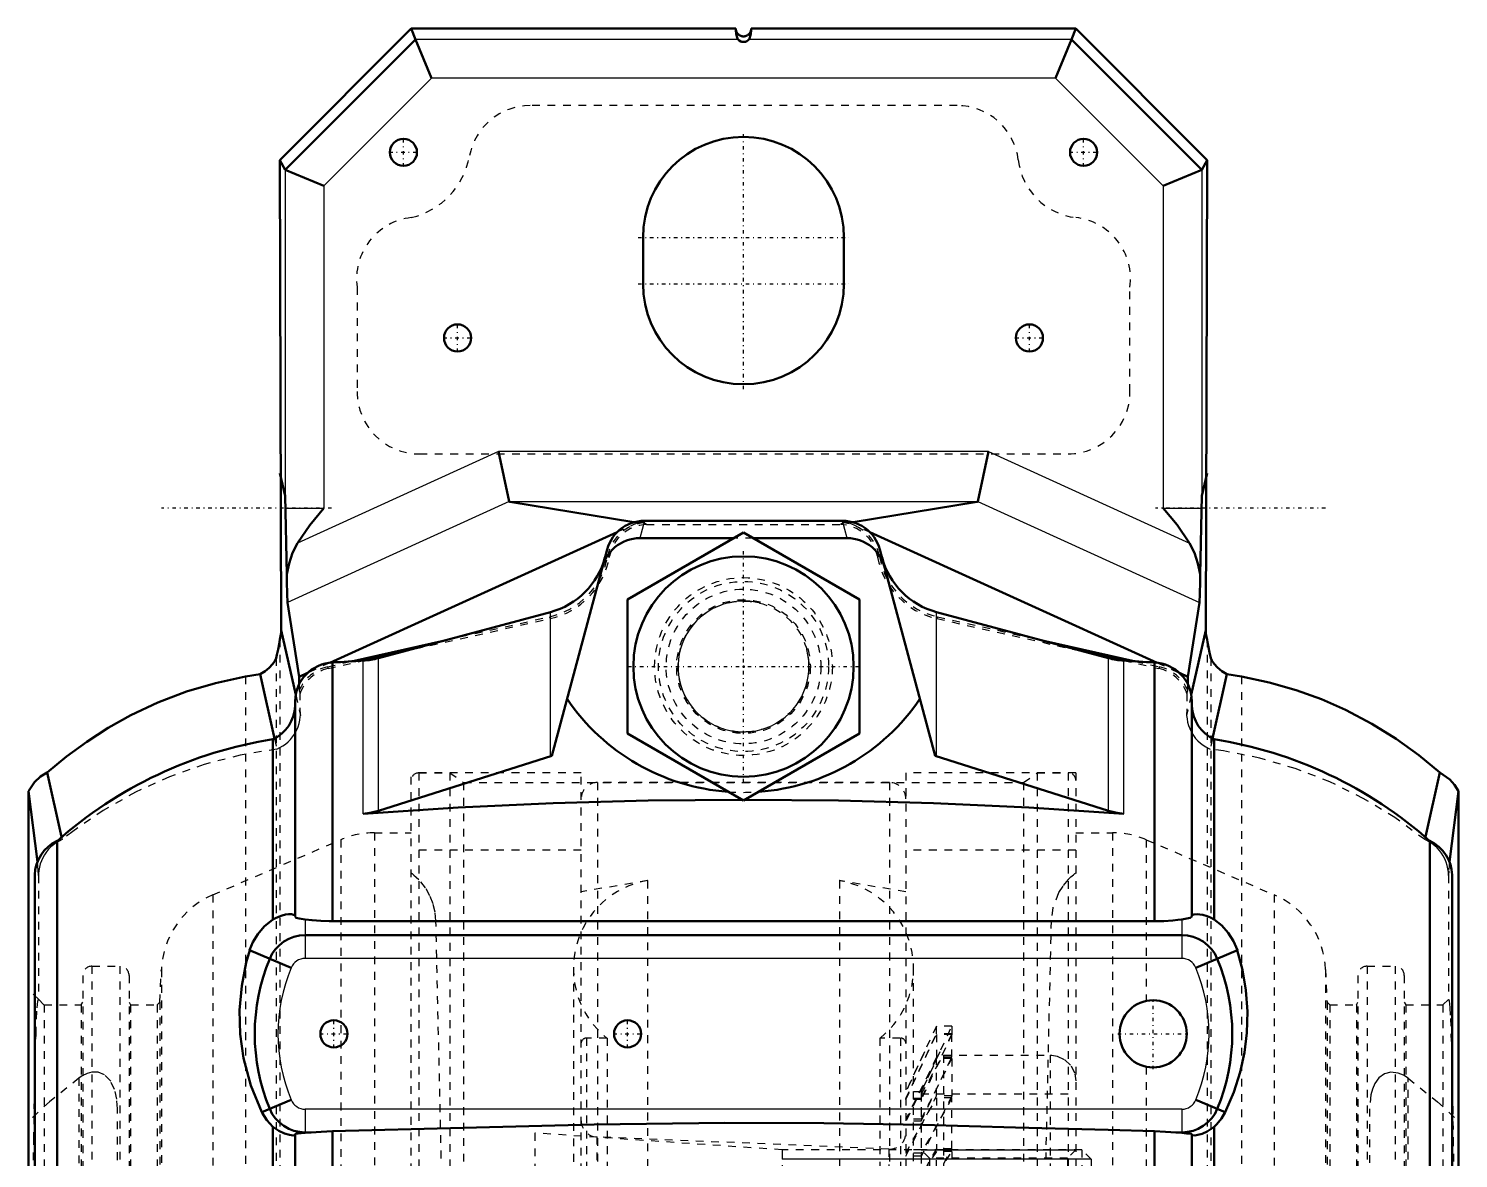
# Model space of a CAD drawing. Header units: millimetres. Extents: x -124 to 124, y -205 to 205.
# Drawn here: x -92.5 to 92.5, y 58.9 to 205 of the extents above; entities that cross this region are included whole.
import ezdxf

# ---------------------------------------------------------------- set-up
doc = ezdxf.new("R2010")
doc.units = ezdxf.units.MM
doc.linetypes.add('Center', pattern=[1.5, 0.45, -0.5, 0.05, -0.5])
doc.linetypes.add('Dashed', pattern=[2, 1, -1])
for name, color, linetype, lineweight in [('2d ConnectionPoints', 7, 'Continuous', 50), ('AM_0', 7, 'Continuous', 50), ('AM_4', 3, 'Continuous', 25), ('AM_5', 3, 'Continuous', 25), ('AM_7', 7, 'Center', 25), ('AM_9', 6, 'Dashed', 25)]:
    doc.layers.add(name, color=color, linetype=linetype, lineweight=lineweight)

# ---------------------------------------------------------------- blocks, each defined once
blk = doc.blocks.new('1_SKF_MBL_24_0_in_SKFSNL5246201224KH3024_4')
at = {"layer": 'AM_9'}
for p, q in [((24.96, 76), (21, 67.5)), ((23, 67.5), (26.96, 76)), ((26.96, 76), (24.96, 76)), ((24.96, 75.01), (24.96, 76)), ((26.96, 76), (26.96, 75.01)), ((21, 66.51), (24.96, 75.01)), ((21, 66.65), (24.96, 74.92)), ((26.96, 75.01), (23, 66.51)), ((26.96, 74.92), (23, 66.65)), ((26.96, 75.01), (24.96, 75.01)), ((26.96, 74.92), (24.96, 74.92)), ((24.96, 74.92), (24.96, 71.97)), ((26.96, 71.97), (26.96, 74.92)), ((23.41, 72.66), (21, 67.5)), ((25.41, 72.66), (23, 67.5)), ((24.96, 71.97), (21, 63.7)), ((24.96, 71.79), (21, 63.98)), ((23, 63.7), (26.96, 71.97)), ((23, 63.98), (26.96, 71.79)), ((26.96, 71.97), (24.96, 71.97)), ((24.96, 66.97), (24.96, 71.79)), ((26.96, 71.79), (24.96, 71.79)), ((26.96, 71.79), (26.96, 66.97)), ((23, 67.5), (21, 67.5)), ((21, 59.16), (24.96, 66.97)), ((21, 59.57), (24.96, 66.71)), ((23, 66.65), (21, 66.65)), ((23, 67.5), (23, -67.5)), ((26.96, 66.97), (23, 59.16)), ((26.96, 66.71), (23, 59.57)), ((26.96, 66.97), (24.96, 66.97)), ((26.96, 66.71), (24.96, 66.71)), ((24.96, 66.71), (24.96, 60.14)), ((26.96, 60.14), (26.96, 66.71)), ((23, 66.51), (21, 66.51)), ((23, 63.98), (21, 63.98)), ((23, 63.7), (21, 63.7)), ((24.96, 60.14), (21, 53)), ((23, 60), (21, 60)), ((24.96, 59.8), (21, 53.53)), ((23, 59.57), (21, 59.57)), ((23, 53), (26.96, 60.14)), ((23, 53.53), (26.96, 59.8)), ((26.96, 60.14), (24.96, 60.14)), ((24.96, 51.68), (24.96, 59.8)), ((26.96, 59.8), (24.96, 59.8)), ((26.96, 59.8), (26.96, 51.68)), ((23, 59.16), (21, 59.16))]:
    blk.add_line(p, q, dxfattribs=at)
blk = doc.blocks.new('2_SKF_KML_24_0_in_SKFSNL5246201224KH3024_4')
at = {"layer": 'AM_5'}
for p, q in [((23, 60), (43, 60)), ((23, -60), (43, -60))]:
    blk.add_line(p, q, dxfattribs=at)
at = {"layer": 'AM_9'}
for p, q in [((23.01, 67.25), (25.89, 72.25)), ((25.89, 72.25), (39.67, 72.25)), ((25.89, 72.25), (25.89, 6)), ((39.67, 72.25), (39.67, 6)), ((23, 67.25), (43, 67.25)), ((23, 67.25), (23, 6)), ((24.08, 58.92), (23, 60)), ((43, 60), (41.92, 58.92)), ((41.92, 58.92), (24.08, 58.92)), ((24.08, 58.92), (24.08, -58.92)), ((41.92, 58.92), (41.92, -58.92)), ((23.01, 6), (23, 5.79)), ((43, 6), (26.96, 6)), ((23, -5.79), (23.01, -6)), ((23, -6), (23, -67.25)), ((25.89, -6), (25.89, -72.25)), ((26.96, -6), (43, -6)), ((39.67, -6), (39.67, -72.25)), ((23, -60), (24.08, -58.92)), ((24.08, -58.92), (41.92, -58.92)), ((41.92, -58.92), (43, -60)), ((43, -67.25), (23, -67.25)), ((25.89, -72.25), (23.01, -67.25)), ((39.67, -72.25), (25.89, -72.25))]:
    blk.add_line(p, q, dxfattribs=at)
for points in [[(39.67, 72.25), (39.9, 72.24), (40.58, 72.12), (41.59, 71.64), (42.38, 70.85), (42.87, 69.84), (43, 68.91)], [(43, -68.91), (42.85, -69.89), (42.34, -70.9), (41.53, -71.68), (40.51, -72.14), (39.67, -72.25)]]:
    blk.add_lwpolyline(points, dxfattribs=at)
blk = doc.blocks.new('3_H_3024_sleeve_h_0_in_SKFSNL5246201224KH3024_4')
at = {"layer": 'AM_5'}
for p, q in [((5, 60), (5, 58.77)), ((45, 58.77), (5, 58.77)), ((45, -58.77), (5, -58.77)), ((5, -60), (5, -58.77))]:
    blk.add_line(p, q, dxfattribs=at)
at = {"layer": 'AM_9'}
for p, q in [((5, 60), (-27, 62.17)), ((-27, 62.17), (-27, -62.17)), ((43.77, 60), (5, 60)), ((5, 60), (5, 17.5)), ((45, 58.77), (43.77, 60)), ((43.77, 60), (43.77, -60)), ((45, 58.77), (45, -58.77)), ((45, 55), (-27, 55)), ((43.77, 2.09), (-27, 2.17)), ((-27, 1.92), (45, 1.92)), ((45, 2.05), (43.77, 2.09)), ((-27, -0.96), (45, -0.96)), ((43.77, -1.05), (-27, -1.08)), ((45, -1.03), (43.77, -1.05)), ((5, -17.5), (5, -60)), ((-27, -55), (45, -55)), ((43.77, -60), (45, -58.77)), ((-27, -62.17), (5, -60)), ((5, -60), (43.77, -60))]:
    blk.add_line(p, q, dxfattribs=at)
blk = doc.blocks.new('4_FRB_22_215_location_rng_1_0_in_SKFSNL5246201224KH3024_4')
at = {"layer": 'AM_9'}
for p, q in [((43, 108.75), (21, 108.75)), ((21, 108.75), (21, -54.375)), ((43, 108.75), (43, -54.375)), ((43, 98.75), (21, 98.75))]:
    blk.add_line(p, q, dxfattribs=at)
blk = doc.blocks.new('5_FRB_22_215_location_rng_2_0_in_SKFSNL5246201224KH3024_4')
at = {"layer": 'AM_9'}
for p, q in [((-43, -108.75), (-43, 108.75)), ((-21, 108.75), (-43, 108.75)), ((-21, -108.75), (-21, 108.75)), ((-21, 98.75), (-43, 98.75))]:
    blk.add_line(p, q, dxfattribs=at)
blk = doc.blocks.new('6_1224_KM_simple_0_in_SKFSNL5246201224KH3024_4')
at = {"layer": 'AM_9'}
for p, q in [((-18.9, 107.5), (-18.9, -107.5)), ((18.9, 107.5), (-18.9, 107.5)), ((18.9, 107.5), (18.9, -107.5)), ((-12.4, 94.81), (-21, 93.37)), ((-12.4, 94.81), (-12.4, -94.81)), ((12.4, 94.81), (12.4, -94.81)), ((21, 93.37), (12.4, 94.81)), ((-22.01, 83.46), (-22.01, -83.46)), ((22.01, -83.46), (22.01, 83.46)), ((-20.3, 74.45), (-20.3, -74.45)), ((-17.66, 74.45), (-20.3, 74.45)), ((-17.66, 74.45), (-17.66, -74.45)), ((20.3, 74.45), (17.66, 74.45)), ((17.66, 74.45), (17.66, -74.45)), ((20.3, 74.45), (20.3, -74.45)), ((18.81, 60.09), (-18.99, 61.67)), ((-18.99, 61.67), (-18.99, -61.67)), ((18.81, 60.09), (18.81, -60.09))]:
    blk.add_line(p, q, dxfattribs=at)
for centre, radius, start, end in [((-18.9, 105.4), 2.1, 90, 180), ((18.9, 105.4), 2.1, 360, 90), ((-10.5, 83.46), 11.51, 99.4996, 231.5166), ((10.5, 83.46), 11.51, 308.4834, 80.5004), ((-20.3, 73.75), 0.7, 90, 180), ((20.3, 73.75), 0.7, 0, 90), ((-18.9, 63.76), 2.1, 180, 267.6141), ((18.9, 62.19), 2.1, 267.6141, 0)]:
    blk.add_arc(centre, radius, start, end, dxfattribs=at)
blk = doc.blocks.new('8_M_20x110_20x110_001_1_0_in_SKFSNL5246201224KH3024_4')
at = {"layer": 'AM_0'}
for p, q in [((-15, 131.16), (0, 139.82)), ((0, 139.82), (15, 131.16)), ((-15, 113.84), (-15, 131.16)), ((15, 131.16), (15, 113.84)), ((0, 105.18), (-15, 113.84)), ((15, 113.84), (0, 105.18))]:
    blk.add_line(p, q, dxfattribs=at)
blk.add_circle((0, 122.5), 14.25, dxfattribs=at)
at = {"layer": 'AM_5'}
blk.add_arc((0, 122.5), 8.47, 75, 15, dxfattribs=at)
at = {"layer": 'AM_7'}
for p, q in [((0, 107.54), (0, 137.46)), ((-14.96, 122.5), (14.96, 122.5))]:
    blk.add_line(p, q, dxfattribs=at)
at = {"layer": 'AM_9'}
for radius in [10, 8.47]:
    blk.add_circle((0, 122.5), radius, dxfattribs=at)
blk = doc.blocks.new('10_SNL_524_620_CAP_0_in_SKFSNL5246201224KH3024_4')
at = {"layer": 'AM_0'}
for p, q in [((12.81, 141.35), (-12.81, 141.35)), ((-1.26, 139.09), (-13.42, 139.09)), ((13.42, 139.09), (1.26, 139.09)), ((-24.8, 110.94), (-17.64, 137.64)), ((17.64, 137.64), (24.8, 110.94)), ((-24.99, 129.55), (-47.22, 123.59)), ((47.22, 123.59), (24.99, 129.55)), ((-53.16, 89.56), (-53.16, 123.01)), ((53.16, 89.56), (53.16, 123.01)), ((-58, 118), (-58, 90.19)), ((58.01, 90.23), (58.01, 118)), ((-60.88, 89.78), (-60.88, 113.09)), ((60.88, 89.78), (60.88, 113.09)), ((-47.22, 103.85), (-24.8, 110.94)), ((24.8, 110.94), (47.22, 103.85)), ((-88.82, 6.81), (-88.82, 99.94)), ((88.82, 6.81), (88.82, 99.94)), ((-91.7, -95.54), (-91.7, 95.54)), ((91.7, -95.54), (91.7, 95.54)), ((-53.16, 89.56), (53.16, 89.56)), ((56.71, 87.75), (-56.71, 87.75)), ((-58.53, 83.53), (-63.9, 85.81)), ((58.53, 83.53), (63.9, 85.81)), ((-62.33, 64.86), (-58.53, 66.47)), ((62.33, 64.86), (58.53, 66.47)), ((-60.88, -62.98), (-60.88, 62.98)), ((60.88, -62.98), (60.88, 62.98)), ((-58, 62.03), (-58, -62)), ((-55.93, 62.25), (-56.71, 62.25)), ((-55.93, 62.25), (-56.71, 62.18)), ((-53.16, -62.42), (-53.16, 62.42)), ((53.16, -62.42), (53.16, 62.42)), ((56.71, 62.25), (55.93, 62.25)), ((56.71, 62.18), (55.93, 62.25)), ((58.01, -62.03), (58.01, 62))]:
    blk.add_line(p, q, dxfattribs=at)
for points in [[(-17.64, 137.64), (-17.51, 138.06), (-17.35, 138.46), (-17.14, 138.85), (-16.91, 139.22), (-16.64, 139.56), (-16.35, 139.88), (-16.03, 140.18), (-15.68, 140.44), (-15.31, 140.68), (-14.93, 140.88), (-14.52, 141.05), (-14.11, 141.18), (-13.68, 141.27), (-13.25, 141.33), (-12.81, 141.35), (-12.81, 141.35)], [(12.81, 141.35), (13.25, 141.33), (13.68, 141.27), (14.11, 141.18), (14.52, 141.05), (14.93, 140.88), (15.31, 140.68), (15.68, 140.45), (16.03, 140.18), (16.35, 139.88), (16.64, 139.56), (16.91, 139.22), (17.14, 138.85), (17.35, 138.46), (17.51, 138.06), (17.64, 137.64), (17.64, 137.64)], [(-13.42, 139.09), (-13.85, 139.08), (-14.29, 139.02), (-14.71, 138.92), (-15.13, 138.79), (-15.53, 138.63), (-15.92, 138.42), (-16.29, 138.19), (-16.63, 137.92), (-16.95, 137.63), (-17.25, 137.31), (-17.51, 136.96), (-17.75, 136.59), (-17.95, 136.21), (-18.12, 135.8), (-18.25, 135.39), (-18.25, 135.39)], [(18.25, 135.39), (18.12, 135.8), (17.95, 136.21), (17.75, 136.59), (17.51, 136.96), (17.25, 137.31), (16.95, 137.63), (16.63, 137.92), (16.29, 138.19), (15.92, 138.42), (15.53, 138.63), (15.13, 138.79), (14.71, 138.92), (14.29, 139.02), (13.85, 139.08), (13.42, 139.09), (13.42, 139.09)], [(-49.19, 103.47), (-36.91, 104.26), (-24.63, 104.83), (-12.32, 105.17), (-0.17, 105.28)], [(-49.19, 103.47), (-48.15, 103.61), (-47.22, 103.85)], [(0.17, 105.28), (12.3, 105.17), (24.59, 104.83), (36.9, 104.26), (49.19, 103.47)], [(47.22, 103.85), (48.15, 103.61), (49.19, 103.47)], [(-63.9, 85.81), (-63.47, 86.86), (-62.85, 87.89), (-62.01, 88.87), (-60.88, 89.78)], [(-58, 90.24), (-58.1, 90.36), (-58.47, 90.46), (-58.88, 90.46), (-59.24, 90.41), (-59.7, 90.3), (-60.15, 90.14), (-60.66, 89.9), (-60.88, 89.78)], [(-58, 90.18), (-57.87, 90.02), (-57.47, 89.91), (-56.71, 89.79)], [(-56.71, 89.79), (-55.82, 89.68), (-54.7, 89.6), (-53.63, 89.56), (-53.16, 89.56)], [(53.16, 89.56), (53.33, 89.56), (54.4, 89.59), (55.55, 89.66), (56.19, 89.72), (56.71, 89.79)], [(56.71, 89.79), (57.38, 89.9), (57.8, 89.99), (58, 90.18)], [(60.88, 89.78), (60.41, 90.03), (59.98, 90.21), (59.43, 90.37), (59.04, 90.44), (58.73, 90.46), (58.28, 90.43), (58.05, 90.33), (58, 90.23)], [(60.88, 89.78), (61.89, 88.99), (62.72, 88.07), (63.41, 86.97), (63.9, 85.81)], [(-62.31, 64.86), (-63.74, 68.31), (-64.68, 71.83), (-65.12, 74.97), (-65.2, 78.07), (-64.93, 81.2), (-64.33, 84.24), (-63.88, 85.8)], [(63.88, 85.8), (64.56, 83.26), (65.01, 80.64), (65.2, 77.9), (65.13, 75.11), (64.82, 72.58), (64.26, 70.04), (63.43, 67.44), (62.31, 64.86)], [(-60.88, 62.98), (-61.67, 63.82), (-62.3, 64.8), (-62.33, 64.86)], [(62.33, 64.86), (61.85, 64.07), (61.25, 63.33), (60.88, 62.98)], [(-60.88, 62.98), (-60.13, 62.45), (-59.39, 62.1), (-58.75, 61.92), (-58.27, 61.87), (-58.06, 61.9), (-58, 61.97)], [(53.16, 62.42), (47.17, 62.57), (35.18, 62.9), (23.19, 63.21), (10.4, 63.43), (-2.4, 63.49), (-19.33, 63.28), (-36.25, 62.86), (-53.16, 62.42)], [(58, 61.97), (58.12, 61.88), (58.38, 61.87), (58.79, 61.92), (59.35, 62.08), (60, 62.38), (60.88, 62.98)], [(-56.71, 62.18), (-57.24, 62.14), (-57.64, 62.12), (-57.88, 62.09), (-58, 62.03), (-58, 61.99)], [(-53.16, 62.42), (-54.65, 62.34), (-55.31, 62.28), (-55.93, 62.25)], [(55.93, 62.25), (55.31, 62.28), (54.6, 62.34), (53.16, 62.42)], [(58, 61.99), (58, 62), (57.94, 62.07), (57.73, 62.11), (57.33, 62.13), (56.71, 62.18)]]:
    blk.add_lwpolyline(points, dxfattribs=at)
for centre, radius in [((53, 75), 4.35), ((-53, 75), 1.75), ((-15, 75), 1.75)]:
    blk.add_circle(centre, radius, dxfattribs=at)
for centre, radius, start, end in [((-27.58, 139.2), 10, 285, 345), ((27.58, 139.2), 10, 195, 255), ((-53, 118), 5.01, 91.847, 180), ((0, -670.88), 795.67, 93.54419, 93.83062), ((-49.81, 133.25), 10, 273.5442, 285), ((49.81, 133.25), 10, 255, 266.4558), ((0, -670.88), 795.67, 86.16938, 86.45581), ((53, 118), 5.01, 360, 88.153), ((-63.01, 117.62), 5.01, 295.2051, 357.44), ((0, 133.84), 27.61, 214.2363, 265.8389), ((0, 133.84), 27.61, 274.1587, 325.7637), ((63.01, 117.62), 5.01, 182.56, 244.7949), ((-52.37, 58.75), 55, 98.9011, 131.5092), ((52.37, 58.75), 55, 48.4908, 81.0989), ((-86.68, 95.39), 5.03, 115.2051, 178.2516), ((86.67, 95.39), 5.03, 1.7484, 64.7949), ((-56.71, 82.76), 4.99, 90, 157), ((56.71, 82.76), 4.99, 23, 90), ((-38.09, 75), 25.15, 157.3029, 202.6971), ((38.09, 75), 25.15, 337.3029, 22.6971), ((-56.71, 67.24), 4.99, 203, 270), ((56.71, 67.24), 4.99, 270, 337)]:
    blk.add_arc(centre, radius, start, end, dxfattribs=at)
at = {"layer": 'AM_4'}
for p, q in [((-12.81, 141.35), (-13.42, 139.09)), ((13.42, 139.09), (12.81, 141.35)), ((-24.99, 110.87), (-24.99, 129.55)), ((24.99, 110.87), (24.99, 129.55)), ((-49.19, 103.47), (-49.19, 123.27)), ((-47.22, 103.85), (-47.22, 123.59)), ((47.22, 103.85), (47.22, 123.59)), ((49.19, 103.47), (49.19, 123.27)), ((-56.71, 89.79), (-56.71, 84.75)), ((56.71, 89.79), (56.71, 84.75)), ((56.71, 84.75), (-56.71, 84.75)), ((-56.71, 65.25), (-56.71, 62.18)), ((56.71, 65.25), (-56.71, 65.25)), ((56.71, 65.25), (56.71, 62.18))]:
    blk.add_line(p, q, dxfattribs=at)
for centre, radius, start, end in [((-38.09, 75), 22.15, 157.3439, 202.6561), ((-56.71, 82.76), 1.99, 90, 157), ((56.71, 82.76), 1.99, 23, 90), ((38.09, 75), 22.15, 337.3439, 22.6561), ((-56.71, 67.24), 1.99, 203, 270), ((56.71, 67.24), 1.99, 270, 337)]:
    blk.add_arc(centre, radius, start, end, dxfattribs=at)
at = {"layer": 'AM_7'}
for p, q in [((53, 70.43), (53, 79.57)), ((-53, 73.16), (-53, 76.84)), ((-15, 73.16), (-15, 76.84)), ((-54.84, 75), (-51.16, 75)), ((-16.84, 75), (-13.16, 75)), ((48.43, 75), (57.57, 75))]:
    blk.add_line(p, q, dxfattribs=at)
at = {"layer": 'AM_9'}
for p, q in [((1.26, 139.09), (-1.26, 139.09)), ((-58, 117.92), (-58, 117.71)), ((-58, 90.18), (-58, 117.92)), ((-58, 90.21), (-58, 117.71)), ((-58, 90.29), (-58, 117.62)), ((58, 117.71), (58, 117.92)), ((58, 90.18), (58, 117.92)), ((58, 90.21), (58, 117.71)), ((58, 117.62), (58, 90.27)), ((-42, 108.75), (-42, -108.75)), ((-42, 108.75), (-38, 108.75)), ((-38, 108.75), (-38, -108.75)), ((-38, 108.75), (-36.21, 107.5)), ((-36.21, 107.5), (36.21, 107.5)), ((-36.21, 107.5), (-36.21, -107.5)), ((36.21, 107.5), (38, 108.75)), ((36.21, 107.5), (36.21, -107.5)), ((38, 108.75), (42, 108.75)), ((38, 108.75), (38, -108.75)), ((42, 108.75), (42, -108.75)), ((-0.17, 105.28), (0.17, 105.28)), ((-68.67, 92.97), (-52.12, 100.1)), ((-52.12, 100.1), (-52.12, -100.1)), ((-47.76, 101), (-47.76, -101)), ((-47.76, 101), (-43, 101)), ((43, 101), (47.76, 101)), ((47.76, 101), (47.76, -101)), ((52.12, 100.1), (68.67, 92.97)), ((52.12, 100.1), (52.12, 79.26)), ((-68.67, 92.97), (-68.67, -92.97)), ((68.67, 92.97), (68.67, -92.97)), ((-58, 90.22), (-58, 90.24)), ((-58, 90.21), (-58, 90.22)), ((-58, 90.18), (-58, 90.21)), ((58, 90.23), (58, 90.22)), ((58, 90.22), (58, 90.21)), ((58, 90.21), (58, 90.18)), ((-84.3, 83.75), (-84.3, -83.75)), ((-84.3, 83.75), (-80.7, 83.75)), ((-80.7, 83.75), (-80.7, -83.75)), ((-75.5, 79.1), (-75.32, 83.32)), ((-75.32, 83.32), (-75.32, -83.32)), ((75.32, 83.32), (75.5, 79.1)), ((75.32, 83.32), (75.32, -83.32)), ((80.7, 83.75), (84.3, 83.75)), ((80.7, 83.75), (80.7, -83.75)), ((84.3, 83.75), (84.3, -83.75)), ((-85.5, 82.55), (-85.5, -82.55)), ((-79.5, 82.55), (-79.5, -82.55)), ((79.5, 82.55), (79.5, -82.55)), ((85.5, 82.55), (85.5, -82.55)), ((-91.89, 80.14), (-90.5, 78.75)), ((90.5, 78.75), (91.89, 80.14)), ((-90.5, 78.75), (-85.7, 78.75)), ((-90.5, 78.75), (-90.5, -78.75)), ((-85.7, 78.75), (-85.5, 79.1)), ((-85.7, 78.75), (-85.7, -78.75)), ((-79.5, 79.1), (-79.3, 78.75)), ((-79.3, 78.75), (-75.85, 78.75)), ((-79.3, 78.75), (-79.3, -78.75)), ((-75.85, 78.75), (-75.5, 79.1)), ((-75.85, 78.75), (-75.85, -78.75)), ((-75.5, 79.1), (-75.5, -79.1)), ((75.5, 79.1), (75.85, 78.75)), ((75.5, 79.1), (75.5, -79.1)), ((75.85, 78.75), (79.3, 78.75)), ((75.85, 78.75), (75.85, -78.75)), ((79.3, 78.75), (79.5, 79.1)), ((79.3, 78.75), (79.3, -78.75)), ((85.5, 79.1), (85.7, 78.75)), ((85.7, 78.75), (90.5, 78.75)), ((85.7, 78.75), (85.7, -78.75)), ((90.5, 78.75), (90.5, -78.75)), ((52.12, 70.74), (52.12, -100.1)), ((-58, 61.97), (-58, 61.99)), ((-58, -61.99), (-58, 61.99)), ((-58, -61.97), (-58, 61.97)), ((-58, -61.99), (-58, 61.97)), ((58, 61.99), (58, 61.97)), ((58, 61.99), (58, -61.97)), ((58, -61.99), (58, 61.99)), ((58, -61.97), (58, 61.97))]:
    blk.add_line(p, q, dxfattribs=at)
blk.add_circle((0, 122.5), 11, dxfattribs=at)
for centre, radius, start, end in [((-53, 118), 5.01, 180, 180.9706), ((-63.01, 117.62), 5.01, 357.44, 0.9706), ((53, 118), 5.01, 359.0294, 360), ((63.01, 117.62), 5.01, 179.0294, 182.56), ((-42, 107.75), 1, 90, 180), ((42, 107.75), 1, 360, 90), ((0, 133.84), 27.61, 265.8389, 274.1587), ((-47.76, 89.98), 11.02, 90, 113.3071), ((47.76, 89.98), 11.02, 66.6929, 90), ((-64.31, 82.85), 11.02, 113.3071, 177.5572), ((64.31, 82.85), 11.02, 2.4428, 66.6929), ((-84.3, 82.55), 1.2, 90, 180), ((-80.7, 82.55), 1.2, 360, 90), ((80.7, 82.55), 1.2, 90, 180), ((84.3, 82.55), 1.2, 360, 90)]:
    blk.add_arc(centre, radius, start, end, dxfattribs=at)
blk = doc.blocks.new('11_SNL_524_620_BASE_0_in_SKFSNL5246201224KH3024_4')
at = {"layer": 'AM_0'}
for p, q in [((-43, 205), (-60, 188)), ((-59.3, 186.72), (-42.42, 203.6)), ((-1, 205), (-43, 205)), ((-42.42, 203.6), (-43, 205)), ((-42.42, 203.6), (-40.35, 198.6)), ((-42.42, 203.6), (-42.42, 203.6)), ((43, 205), (1, 205)), ((40.35, 198.6), (42.42, 203.6)), ((43, 205), (42.42, 203.6)), ((42.42, 203.6), (59.3, 186.72)), ((42.42, 203.6), (42.42, 203.6)), ((60, 188), (43, 205)), ((-60, 188), (-59.3, 186.72)), ((-60, 188), (-59.8, 127.19)), ((59.3, 186.72), (60, 188)), ((59.8, 127.19), (60, 188)), ((-59.3, 186.72), (-59.3, 186.72)), ((-59.3, 186.72), (-54.3, 184.65)), ((54.3, 184.65), (59.3, 186.72)), ((59.3, 186.72), (59.3, 186.72)), ((-13, 178), (-13, 172)), ((13, 172), (13, 178)), ((-31.71, 150.29), (-30.31, 143.83)), ((31.71, 150.29), (30.31, 143.83)), ((-60, 147.52), (-59.3, 144.58)), ((59.3, 144.58), (60, 147.52)), ((-59.3, 144.58), (-59.1, 134.39)), ((59.1, 134.39), (59.3, 144.58)), ((-30.31, 143.83), (-30.25, 143.79)), ((-14.19, 141.16), (-30.25, 143.79)), ((14.19, 141.16), (30.25, 143.79)), ((30.31, 143.83), (30.25, 143.79)), ((-16.35, 139.89), (-53.51, 122.99)), ((16.35, 139.89), (53.51, 122.99)), ((-58.98, 130.79), (-57.51, 121.17)), ((58.98, 130.79), (57.51, 121.17)), ((-59.8, 127.19), (-57.94, 118.83)), ((-50.71, 123.17), (-38.66, 125.88)), ((38.66, 125.88), (50.71, 123.17)), ((59.8, 127.19), (57.94, 118.83)), ((-49.17, 123.27), (-44.47, 124.33)), ((44.47, 124.33), (49.17, 123.27)), ((-64.42, 121.2), (-62.55, 121.52)), ((-62.55, 121.52), (-60.69, 113.18)), ((-56.41, 121.67), (-57.51, 121.17)), ((-57.51, 121.17), (-57.5, 120.19)), ((56.41, 121.67), (57.51, 121.17)), ((57.5, 120.19), (57.51, 121.17)), ((62.55, 121.52), (60.69, 113.18)), ((62.55, 121.52), (64.42, 121.2)), ((-90.08, 108.79), (-88.23, 100.46)), ((90.08, 108.79), (88.23, 100.46)), ((-92.5, 106.39), (-92.5, -106.39)), ((-91.36, 97.23), (-92.5, 106.39)), ((92.5, 106.39), (91.36, 97.23)), ((92.5, 106.39), (92.5, -106.39))]:
    blk.add_line(p, q, dxfattribs=at)
for points in [[(1, 205), (1, 204.91), (0.98, 204.83), (0.97, 204.74), (0.94, 204.66), (0.91, 204.58), (0.87, 204.5), (0.82, 204.43), (0.77, 204.36), (0.71, 204.29), (0.64, 204.23), (0.57, 204.18), (0.5, 204.13), (0.42, 204.09), (0.34, 204.06), (0.26, 204.03), (0.17, 204.02), (0.09, 204), (0, 204), (-0.09, 204), (-0.17, 204.02), (-0.26, 204.03), (-0.34, 204.06), (-0.42, 204.09), (-0.5, 204.13), (-0.57, 204.18), (-0.64, 204.23), (-0.71, 204.29), (-0.77, 204.36), (-0.82, 204.43), (-0.87, 204.5), (-0.91, 204.58), (-0.94, 204.66), (-0.97, 204.74), (-0.98, 204.83), (-1, 204.91), (-1, 205)], [(-1, 205), (-1, 204.83), (-0.98, 204.65), (-0.97, 204.48), (-0.94, 204.32), (-0.91, 204.15), (-0.87, 204), (-0.82, 203.85), (-0.77, 203.71), (-0.71, 203.6)], [(-0.71, 203.6), (-0.57, 203.46), (-0.36, 203.34), (-0.21, 203.29), (-0.09, 203.28), (0.04, 203.27), (0.15, 203.28), (0.28, 203.31), (0.44, 203.38), (0.61, 203.49), (0.71, 203.6)], [(0.71, 203.6), (0.77, 203.73), (0.82, 203.87), (0.87, 204.01), (0.91, 204.17), (0.94, 204.33), (0.97, 204.5), (0.99, 204.67), (1, 204.84), (1, 205)], [(-57.71, 138.47), (-56.11, 140.79), (-54.31, 142.99), (-54.3, 143)], [(54.3, 143), (54.31, 142.99), (56.1, 140.81), (57.71, 138.47)], [(-57.71, 138.47), (-58.34, 137.19), (-58.8, 135.83), (-59.1, 134.44), (-59.1, 134.39)], [(57.71, 138.47), (58.34, 137.19), (58.8, 135.83), (59.1, 134.44), (59.1, 134.39)], [(-59.1, 134.39), (-59.09, 133.87), (-59.08, 133.37), (-59.07, 132.91), (-59.06, 132.48), (-59.05, 132.1), (-59.04, 131.76), (-59.03, 131.46), (-59.01, 131.22), (-59, 131.02), (-58.99, 130.88), (-58.98, 130.79)], [(59.1, 134.39), (59.09, 133.87), (59.08, 133.37), (59.07, 132.91), (59.06, 132.48), (59.05, 132.1), (59.04, 131.76), (59.03, 131.46), (59.01, 131.22), (59, 131.02), (58.99, 130.88), (58.98, 130.79)], [(-60, 126), (-60.1, 125.38), (-60.21, 124.71), (-60.36, 124.01), (-60.45, 123.59)], [(-60, 126), (-59.89, 126.43), (-59.82, 126.86), (-59.8, 127.19)], [(59.8, 127.19), (59.84, 126.75), (59.92, 126.32), (60, 126)], [(60.45, 123.59), (60.3, 124.3), (60.16, 124.99), (60.05, 125.64), (60, 126)], [(-60.45, 123.59), (-60.64, 123.21), (-60.94, 122.8), (-61.37, 122.34), (-61.89, 121.91), (-62.55, 121.52)], [(62.55, 121.52), (61.88, 121.92), (61.32, 122.38), (60.9, 122.84), (60.6, 123.27), (60.45, 123.59)], [(-64.42, 121.2), (-68.31, 120.37), (-72.05, 119.27), (-75.77, 117.85), (-79.29, 116.2), (-82.22, 114.56), (-84.97, 112.78), (-87.61, 110.85), (-90.08, 108.79)], [(90.08, 108.79), (87.37, 111.03), (84.46, 113.13), (81.28, 115.11), (77.89, 116.9), (74.77, 118.27), (71.52, 119.45), (68.03, 120.44), (64.42, 121.2)], [(-90.08, 108.79), (-90.94, 108.26), (-91.72, 107.53), (-92.5, 106.39)], [(92.5, 106.39), (91.99, 107.2), (91.37, 107.9), (90.08, 108.79)]]:
    blk.add_lwpolyline(points, dxfattribs=at)
for centre in [(-44, 189), (44, 189), (-37, 165), (37, 165)]:
    blk.add_circle(centre, 1.75, dxfattribs=at)
for centre, start, end in [((0, 178), 0, 180), ((0, 172), 180, 0)]:
    blk.add_arc(centre, 13, start, end, dxfattribs=at)
at = {"layer": 'AM_4'}
for p, q in [((-0.71, 203.6), (-42.42, 203.6)), ((42.42, 203.6), (0.71, 203.6)), ((-54.3, 184.65), (-40.35, 198.6)), ((40.35, 198.6), (-40.35, 198.6)), ((40.35, 198.6), (54.3, 184.65)), ((-59.3, 186.72), (-59.3, 144.58)), ((59.3, 186.72), (59.3, 144.58)), ((-54.3, 184.65), (-54.3, 143)), ((54.3, 184.65), (54.3, 143)), ((-31.71, 150.29), (-57.71, 138.47)), ((31.71, 150.29), (-31.71, 150.29)), ((31.71, 150.29), (57.71, 138.47)), ((-59.28, 143), (-54.3, 143)), ((-30.31, 143.83), (-58.98, 130.79)), ((30.25, 143.79), (-30.25, 143.79)), ((30.31, 143.83), (58.98, 130.79)), ((54.3, 143), (59.28, 143))]:
    blk.add_line(p, q, dxfattribs=at)
at = {"layer": 'AM_7'}
for p, q in [((-44, 187.16), (-44, 190.84)), ((0, 158.35), (0, 191.65)), ((44, 187.16), (44, 190.84)), ((-45.84, 189), (-42.16, 189)), ((42.16, 189), (45.84, 189)), ((-13.65, 178), (13.65, 178)), ((-13.65, 172), (13.65, 172)), ((-37, 163.16), (-37, 166.84)), ((37, 163.16), (37, 166.84)), ((-38.84, 165), (-35.16, 165)), ((35.16, 165), (38.84, 165)), ((-53.3, 143), (-75.3, 143)), ((75.3, 143), (53.3, 143))]:
    blk.add_line(p, q, dxfattribs=at)
at = {"layer": 'AM_9'}
for p, q in [((27.65, 195.05), (-27.61, 195.05)), ((-50, 171.56), (-50, 158.06)), ((50, 158), (50, 171.56)), ((-41.94, 150), (42, 150)), ((-13.72, 141.08), (-16.35, 139.89)), ((-13.72, 141.08), (-14.19, 141.16)), ((-12.79, 141.08), (-13.72, 141.08)), ((-12.54, 140.85), (12.54, 140.85)), ((13.72, 141.08), (12.79, 141.08)), ((13.72, 141.08), (14.19, 141.16)), ((13.72, 141.08), (16.35, 139.89)), ((-17.58, 136.71), (-17.56, 136.81)), ((-17.58, 136.71), (-17.34, 136.66)), ((-17.56, 136.81), (-17.32, 136.77)), ((-17.34, 136.66), (-17.32, 136.77)), ((17.56, 136.81), (17.32, 136.77)), ((17.32, 136.77), (17.34, 136.66)), ((17.58, 136.71), (17.34, 136.66)), ((17.56, 136.81), (17.58, 136.71)), ((-44.47, 124.33), (-25.02, 128.7)), ((-38.66, 125.88), (-25.08, 128.94)), ((-25.08, 128.94), (-25.02, 128.7)), ((25.08, 128.94), (25.02, 128.7)), ((25.02, 128.7), (44.47, 124.33)), ((25.08, 128.94), (38.66, 125.88)), ((-60, 126), (-60, 1)), ((60, 126), (60, 1)), ((-60.45, 123.59), (-60.45, -123.59)), ((-53.51, 122.99), (-56.41, 121.67)), ((-53.81, 122.48), (-50.71, 123.17)), ((-53.81, 122.48), (-53.76, 122.24)), ((-53.76, 122.24), (-49.17, 123.27)), ((49.17, 123.27), (53.76, 122.24)), ((50.71, 123.17), (53.81, 122.48)), ((53.51, 122.99), (56.41, 121.67)), ((53.81, 122.48), (53.76, 122.24)), ((60.45, 123.59), (60.45, -123.59)), ((-64.42, 121.2), (-64.42, -121.2)), ((64.42, 121.2), (64.42, -121.2)), ((-57.94, 118.83), (-57.34, 116.17)), ((-57.5, 120.19), (-57.49, 119.39)), ((-57.49, 119.39), (-57.37, 119.03)), ((-57.34, 116.17), (-57.37, 119.03)), ((57.37, 119.03), (57.34, 116.17)), ((57.94, 118.83), (57.34, 116.17)), ((57.37, 119.03), (57.49, 119.39)), ((57.49, 119.39), (57.5, 120.19)), ((-60.69, 113.18), (-60.39, 111.82)), ((60.69, 113.18), (60.39, 111.82)), ((-42, 108.75), (-38, 108.75)), ((-38, 108.75), (-36.21, 107.5)), ((-36.21, 107.5), (36.21, 107.5)), ((36.21, 107.5), (38, 108.75)), ((38, 108.75), (42, 108.75)), ((-88.23, 100.46), (-88.15, 100.12)), ((-68.67, 92.97), (-52.12, 100.1)), ((-47.76, 101), (-43, 101)), ((43, 101), (47.76, 101)), ((52.12, 100.1), (68.67, 92.97)), ((88.23, 100.46), (88.15, 100.12)), ((-91.22, 95.49), (-91.22, 95.48)), ((-91.22, 95.49), (-91.22, 95.48)), ((-91.22, 95.48), (-91.22, 79.47)), ((91.22, 95.48), (91.22, 95.49)), ((91.22, 95.49), (91.22, 95.48)), ((91.22, 95.48), (91.22, 79.47)), ((-39.1, 58.89), (-39.8, 89.63)), ((39.8, 89.63), (39.1, 58.89)), ((-84.3, 83.75), (-80.7, 83.75)), ((-75.5, 79.1), (-75.32, 83.32)), ((75.32, 83.32), (75.5, 79.1)), ((80.7, 83.75), (84.3, 83.75)), ((-91.22, 79.47), (-90.5, 78.75)), ((-90.5, 78.75), (-85.7, 78.75)), ((-85.7, 78.75), (-85.5, 79.1)), ((-79.5, 79.1), (-79.3, 78.75)), ((-79.3, 78.75), (-75.85, 78.75)), ((-75.85, 78.75), (-75.5, 79.1)), ((75.5, 79.1), (75.85, 78.75)), ((75.85, 78.75), (79.3, 78.75)), ((79.3, 78.75), (79.5, 79.1)), ((85.5, 79.1), (85.7, 78.75)), ((85.7, 78.75), (90.5, 78.75)), ((90.5, 78.75), (91.22, 79.47)), ((-86, 69.26), (-86, -69.26)), ((86, -69.26), (86, 69.26)), ((-81, -65.32), (-81, 65.32)), ((81, 65.32), (81, -65.32))]:
    blk.add_line(p, q, dxfattribs=at)
for points in [[(-12.54, 140.85), (-12.69, 140.96), (-12.79, 141.08)], [(12.79, 141.08), (12.69, 140.96), (12.54, 140.85)], [(-58, 113.93), (-57.8, 114.31), (-57.64, 114.72), (-57.51, 115.13), (-57.41, 115.56), (-57.36, 115.99), (-57.34, 116.17)], [(57.34, 116.17), (57.39, 115.74), (57.46, 115.31), (57.58, 114.89), (57.73, 114.48), (57.92, 114.08), (58, 113.93)], [(-60.39, 111.82), (-59.99, 112.01), (-59.62, 112.23), (-59.26, 112.48), (-58.93, 112.76), (-58.63, 113.07), (-58.35, 113.41), (-58.1, 113.77), (-58, 113.93)], [(58, 113.93), (58.24, 113.56), (58.5, 113.21), (58.8, 112.89), (59.12, 112.6), (59.46, 112.33), (59.83, 112.1), (60.22, 111.9), (60.39, 111.82)], [(-60.39, 111.82), (-65.12, 111.04), (-69.77, 109.84), (-74.29, 108.24), (-78.66, 106.25), (-82.84, 103.89), (-86.79, 101.17), (-88.15, 100.12)], [(88.15, 100.12), (84.28, 102.96), (80.18, 105.45), (75.87, 107.58), (71.4, 109.31), (66.8, 110.65), (62.09, 111.59), (60.39, 111.82)], [(-88.15, 100.12), (-88.55, 99.93), (-88.92, 99.71), (-89.28, 99.46), (-89.61, 99.17), (-89.92, 98.86), (-90.2, 98.52), (-90.45, 98.16), (-90.67, 97.78), (-90.85, 97.38), (-91, 96.97), (-91.11, 96.55), (-91.18, 96.11), (-91.21, 95.68), (-91.22, 95.48)], [(91.22, 95.48), (91.2, 95.92), (91.14, 96.35), (91.05, 96.78), (90.92, 97.2), (90.75, 97.61), (90.55, 98), (90.31, 98.37), (90.05, 98.71), (89.75, 99.04), (89.43, 99.33), (89.08, 99.6), (88.72, 99.84), (88.33, 100.04), (88.15, 100.12)], [(-91.22, 95.49), (-91.26, 96.18), (-91.36, 97.23)], [(91.36, 97.23), (91.25, 96.07), (91.22, 95.49)], [(-43, 95.82), (-42.99, 95.81), (-42.87, 95.72), (-42.64, 95.53), (-42.35, 95.28), (-42, 94.94)], [(-39.8, 89.63), (-39.9, 90.74), (-40.16, 91.81), (-40.57, 92.86), (-41.14, 93.87), (-42, 94.94)], [(42, 94.94), (41.31, 94.11), (40.75, 93.23), (40.01, 91.29), (39.8, 89.63)], [(42, 94.94), (42.37, 95.3), (42.68, 95.57), (42.89, 95.74), (43, 95.81), (43, 95.82)], [(-91.89, 56.66), (-91.83, 61.3), (-91.76, 65.48), (-91.69, 69.15), (-91.62, 72.3), (-91.54, 74.9), (-91.47, 76.93), (-91.39, 78.38), (-91.3, 79.23), (-91.22, 79.47), (-91.22, 79.47)], [(91.22, 79.47), (91.3, 79.25), (91.38, 78.42), (91.46, 77), (91.54, 75), (91.62, 72.42), (91.69, 69.29), (91.76, 65.64), (91.83, 61.48), (91.89, 56.86), (91.89, 56.66)], [(-86, 69.26), (-89.8, 66.22), (-92.5, 63.69)], [(-81, 65.32), (-81.08, 66.57), (-81.37, 67.82), (-81.88, 68.88), (-82.67, 69.68), (-83.51, 70.02), (-84.31, 70.03), (-84.94, 69.86), (-85.55, 69.56), (-86, 69.26)], [(86, 69.26), (85.39, 69.65), (84.72, 69.93), (83.74, 70.05), (82.93, 69.83), (82.22, 69.31), (81.69, 68.56), (81.38, 67.86), (81.17, 67.1), (81, 65.32)], [(86, 69.26), (89.8, 66.22), (92.5, 63.69)]]:
    blk.add_lwpolyline(points, dxfattribs=at)
for radius in [11.5, 8.65]:
    blk.add_circle((0, 122.5), radius, dxfattribs=at)
for centre, radius, start, end in [((-27.61, 187.08), 7.97, 90, 169.7129), ((27.65, 187.09), 7.96, 6.6565, 90), ((-45.29, 190.29), 10, 283.3419, 349.7129), ((44, 189), 8.5, 186.6565, 263.1317), ((-42.1, 172.64), 7.97, 96.3394, 187.7861), ((42.12, 172.65), 7.96, 352.1356, 83.739), ((-41.94, 158.06), 8.06, 180, 270), ((42, 158), 8, 270, 360), ((-12.41, 135.85), 5.25, 94.2027, 169.4033), ((-12.41, 135.85), 5, 91.5773, 169.4033), ((12.41, 135.85), 5, 10.5967, 88.4227), ((12.41, 135.85), 5.25, 10.5967, 85.7973), ((-27.23, 138.51), 9.81, 282.6737, 349.4033), ((-27.23, 138.51), 10.06, 282.6737, 349.4033), ((27.23, 138.51), 10.06, 190.5967, 257.3263), ((27.23, 138.51), 9.81, 190.5967, 257.3263), ((-52.66, 117.36), 5.24, 102.6737, 157.1676), ((-52.66, 117.36), 5, 102.6737, 160.4836), ((52.66, 117.36), 5, 19.5164, 77.3263), ((52.66, 117.36), 5.24, 22.8324, 77.3263), ((-42, 107.75), 1, 90, 180), ((42, 107.75), 1, 360, 90), ((-47.76, 89.98), 11.02, 90, 113.3071), ((47.76, 89.98), 11.02, 66.6929, 90), ((-64.31, 82.85), 11.02, 113.3071, 177.5572), ((64.31, 82.85), 11.02, 2.4428, 66.6929), ((-84.3, 82.55), 1.2, 90, 180), ((-80.7, 82.55), 1.2, 360, 90), ((80.7, 82.55), 1.2, 90, 180), ((84.3, 82.55), 1.2, 360, 90)]:
    blk.add_arc(centre, radius, start, end, dxfattribs=at)

msp = doc.modelspace()

# ---------------------------------------------------------------- linework, layer by layer
at = {"layer": '2d ConnectionPoints'}
msp.add_point((0, 122.5), dxfattribs=at)
msp.add_point((0, 122.5), dxfattribs=at)

# ---------------------------------------------------------------- block references
for name in ['11_SNL_524_620_BASE_0_in_SKFSNL5246201224KH3024_4', '10_SNL_524_620_CAP_0_in_SKFSNL5246201224KH3024_4', '8_M_20x110_20x110_001_1_0_in_SKFSNL5246201224KH3024_4', '5_FRB_22_215_location_rng_2_0_in_SKFSNL5246201224KH3024_4', '6_1224_KM_simple_0_in_SKFSNL5246201224KH3024_4', '4_FRB_22_215_location_rng_1_0_in_SKFSNL5246201224KH3024_4', '1_SKF_MBL_24_0_in_SKFSNL5246201224KH3024_4', '2_SKF_KML_24_0_in_SKFSNL5246201224KH3024_4', '3_H_3024_sleeve_h_0_in_SKFSNL5246201224KH3024_4']:
    msp.add_blockref(name, (0, 0))

doc.saveas('drawing.dxf')
